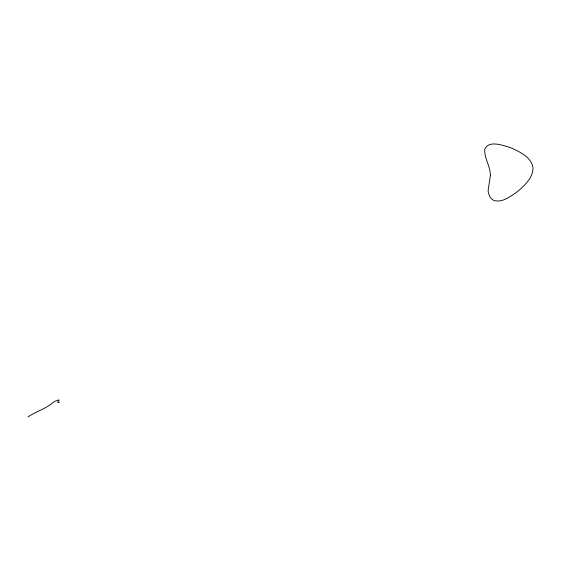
<?xml version="1.0" encoding="UTF-8"?>
<svg xmlns="http://www.w3.org/2000/svg" width="561" height="561" viewBox="0 0 561 561"><rect width="100%" height="100%" fill="white"/><g stroke="black" fill="none" stroke-linecap="round" stroke-linejoin="round"><path stroke-width="0.84" d="M28.05 416.921C36.17 411.29 46.03 408.878 53.435 402.16A4.369 0.771 -29.8 0 1 54.782 401.41L57.075 400.4A7.707 1.367 -29.8 0 1 58.183 400.056C61.17 399.39 56.086 402.363 58.162 402.51A11.83 2.111 -29.6 0 0 58.688 402.454L59.501 402.258M490.433 175.341L488.175 189.906A14.172 13.415 -38.3 0 0 488.428 193.026L489.942 196.911L491.997 199.239A9.109 8.625 -37.9 0 0 494.872 200.726C502.593 202.325 509.619 196.988 515.657 192.921A70.321 66.927 -46.4 0 0 520.896 188.629C526.421 183.454 532.368 177.269 532.95 169.317A13.632 12.84 -40.9 0 0 532.452 165.229C529.633 157.038 521.232 152.69 513.911 149.149A74.389 70.735 -34.2 0 0 508.112 146.856C501.12 144.843 488.126 140.313 484.683 149.619C484.367 158.567 490.391 166.393 490.433 175.341"/></g></svg>
